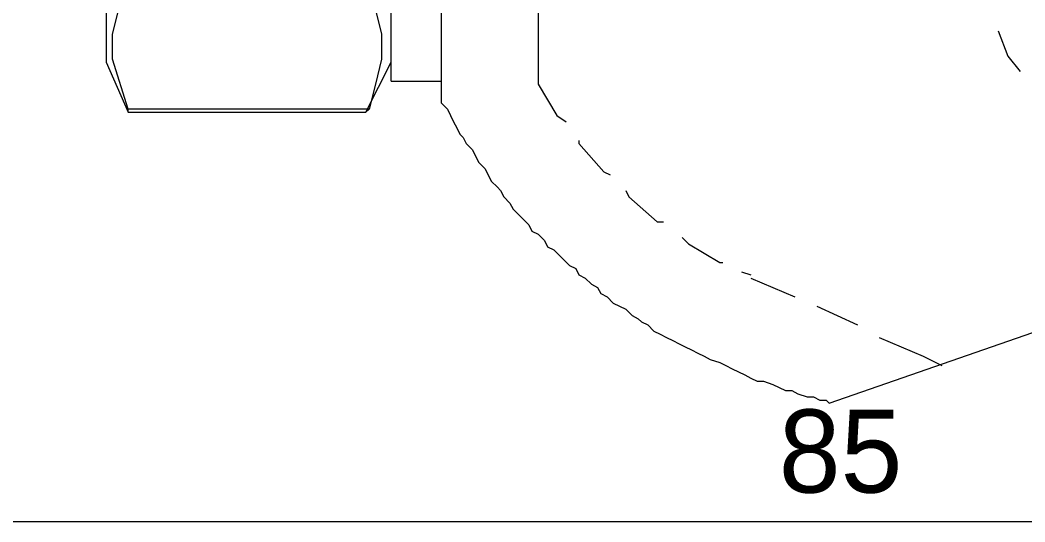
# Model space of a CAD drawing. Header units: millimetres. Extents: x 89051 to 218395, y -330386 to -125649.
# Drawn here: x 92589.2 to 92753.7, y -128539.9 to -128457.7 of the extents above; entities that cross this region are included whole.
import ezdxf

# ---------------------------------------------------------------- set-up
doc = ezdxf.new("R2010")
doc.units = ezdxf.units.MM
doc.header["$LTSCALE"] = 13
doc.layers.add('C00-00-00', color=7, linetype='Continuous')
doc.layers.add('铁心', color=3, linetype='Continuous', lineweight=0)
doc.styles.get("Standard").update_dxf_attribs({"font": 'gbenor.shx', "bigfont": 'gbcbig.shx'})

msp = doc.modelspace()

# ---------------------------------------------------------------- linework, layer by layer
at = {"layer": 'C00-00-00', "lineweight": 15}
for points in [[(92649.94, -128467.71), (92649.94, -128466.17), (92649.94, -128464.12), (92649.94, -128461.56), (92649.94, -128457.98), (92649.94, -128453.88), (92649.94, -128449.27), (92649.94, -128444.15), (92649.94, -128438.51), (92649.94, -128432.88), (92649.94, -128427.24), (92649.94, -128421.1), (92649.94, -128415.46), (92649.94, -128409.83), (92649.94, -128404.7), (92649.94, -128400.09), (92649.94, -128396), (92649.94, -128392.92), (92649.94, -128389.85), (92649.94, -128387.8), (92649.94, -128386.78)], [(92603.32, -128389.85), (92603.32, -128390.36), (92603.32, -128391.39), (92603.32, -128393.44), (92603.32, -128396.51), (92603.32, -128399.58), (92603.32, -128403.68), (92603.32, -128408.29), (92603.32, -128413.41), (92603.32, -128419.05), (92603.32, -128424.68), (92603.32, -128429.8), (92603.32, -128435.44), (92603.32, -128441.07), (92603.32, -128446.2), (92603.32, -128450.81), (92603.32, -128454.9), (92603.32, -128457.98), (92603.32, -128461.05), (92603.32, -128463.1), (92603.32, -128464.12), (92603.32, -128464.64)], [(92658.13, -128406.75), (92658.13, -128471.29)], [(92606.91, -128472.32), (92604.35, -128464.12), (92604.35, -128460.03), (92605.37, -128455.93), (92606.91, -128451.83)], [(92646.35, -128451.83), (92648.4, -128460.03), (92648.4, -128464.12), (92647.38, -128468.22), (92646.35, -128472.32)], [(92674.01, -128455.42), (92674.01, -128463.1)], [(92749.31, -128459.51), (92750.85, -128463.61)], [(92674.01, -128463.1), (92674.01, -128468.22)], [(92603.32, -128464.64), (92606.91, -128472.83)], [(92645.84, -128472.83), (92649.94, -128464.64)], [(92750.85, -128463.61), (92752.9, -128466.17)], [(92649.94, -128467.71), (92658.13, -128467.71)], [(92674.01, -128468.22), (92677.08, -128473.34)], [(92658.13, -128471.29), (92659.16, -128472.32), (92659.67, -128473.34), (92660.18, -128474.37), (92660.69, -128475.39), (92661.21, -128476.42), (92661.72, -128476.93), (92662.23, -128477.95), (92663.25, -128478.98), (92663.77, -128480), (92664.28, -128481.03), (92665.3, -128482.05), (92665.82, -128483.08), (92666.33, -128484.1), (92667.35, -128485.12), (92667.86, -128485.64), (92668.38, -128486.66), (92669.4, -128487.69), (92669.91, -128488.71), (92670.94, -128489.73), (92671.45, -128490.25), (92672.47, -128491.27), (92672.99, -128492.3), (92674.01, -128492.81), (92675.04, -128493.83), (92675.55, -128494.86), (92676.57, -128495.37), (92677.6, -128496.39), (92678.11, -128496.91), (92679.13, -128497.93), (92680.16, -128498.44), (92680.67, -128499.47), (92681.69, -128499.98), (92682.72, -128501), (92683.74, -128501.52), (92684.26, -128502.54), (92685.28, -128503.05), (92686.31, -128504.08), (92687.33, -128504.59), (92688.35, -128505.1), (92689.38, -128506.13), (92690.4, -128506.64), (92690.92, -128507.15), (92691.94, -128507.66), (92692.96, -128508.69), (92693.99, -128509.2), (92695.01, -128509.71), (92696.04, -128510.22), (92697.06, -128510.74), (92698.09, -128511.25), (92699.11, -128511.76), (92700.14, -128512.27), (92701.16, -128512.79), (92702.18, -128513.3), (92703.72, -128513.81), (92704.75, -128514.32), (92705.77, -128514.83), (92706.79, -128515.35), (92707.82, -128515.86), (92708.84, -128516.37), (92709.87, -128516.88), (92710.89, -128516.88), (92712.43, -128517.4), (92713.45, -128517.91), (92714.48, -128518.42), (92715.5, -128518.42), (92716.53, -128518.93), (92718.06, -128519.44), (92719.09, -128519.44), (92720.11, -128519.96), (92721.14, -128519.96), (92721.65, -128520.47)], [(92612.03, -128472.32), (92606.91, -128472.32)], [(92606.91, -128472.83), (92606.91, -128472.32)], [(92646.35, -128472.32), (92606.91, -128472.32)], [(92606.91, -128472.83), (92645.84, -128472.83)], [(92614.59, -128472.32), (92612.03, -128472.32)], [(92623.3, -128472.32), (92615.62, -128472.32)], [(92635.08, -128472.32), (92627.4, -128472.32)], [(92646.35, -128472.32), (92638.67, -128472.32)], [(92646.35, -128472.32), (92645.84, -128472.83)], [(92677.08, -128473.34), (92678.62, -128474.37)], [(92680.67, -128477.44), (92680.67, -128477.95)], [(92680.67, -128477.95), (92684.77, -128482.56)], [(92684.77, -128482.56), (92685.79, -128483.08)], [(92688.35, -128485.64), (92688.87, -128486.66)], [(92688.87, -128486.66), (92693.48, -128490.76)], [(92721.65, -128520.47), (92818.97, -128486.66)], [(92693.48, -128490.76), (92694.5, -128490.76)], [(92697.57, -128493.32), (92698.6, -128494.35)], [(92698.6, -128494.35), (92703.72, -128497.42)], [(92703.72, -128497.42), (92704.23, -128497.42)], [(92707.31, -128498.96), (92708.84, -128499.47)], [(92708.84, -128499.98), (92716.01, -128503.05)], [(92719.6, -128504.59), (92726.26, -128507.66)], [(92729.84, -128509.71), (92737.02, -128512.79)], [(92737.02, -128512.79), (92740.09, -128514.32)]]:
    msp.add_lwpolyline(points, dxfattribs=at)
at = {"layer": '铁心', "lineweight": 13}
msp.add_lwpolyline([(92902.98, -128539.93), (92542.37, -128539.93)], dxfattribs=at)

# ---------------------------------------------------------------- texts
at = {"layer": '铁心', "lineweight": 13, "insert": (92708.33, -128535.32), "char_height": 13.605, "attachment_point": 7}
msp.add_mtext('{\\fCenturyGothic|b0|i0|c0; 85 }', dxfattribs=at)

doc.saveas('drawing.dxf')
